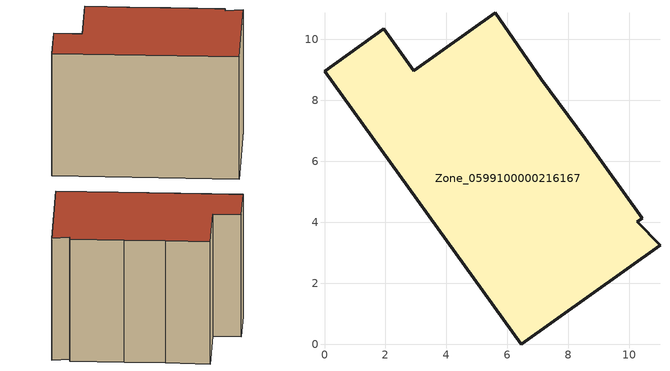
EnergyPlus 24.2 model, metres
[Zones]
Zone_0599100000216167
 floor ground (C_G): 11.01,3.25 6.46,0 0,8.96 1.95,10.35 2.93,8.97 5.61,10.88 7.12,8.7 8.56,6.74 10.43,4.13 10.26,4.01 z0
 wall outside (C_F): 2.93,8.97 1.95,10.35 0,8.96 6.46,0 11.01,3.25 10.26,4.01 10.43,4.13 8.56,6.74 7.12,8.7 5.61,10.88 2.93,8.97 z0:8.29
 roof outside (C_R): 6.46,0 11.01,3.25 10.26,4.01 10.43,4.13 8.56,6.74 7.12,8.7 5.61,10.88 2.93,8.97 1.95,10.35 0,8.96 z8.29
[BUILDING]
Pand.0599100000216167: North Axis=0; Terrain=City; Loads Convergence Tolerance Value=0.04; Temperature Convergence Tolerance Value=0.4; Solar Distribution=FullExterior; Maximum Number of Warmup Days=25; Minimum Number of Warmup Days=1
[Site:Location]
Rotterdam.The.Hague.AP_ZH_NLD Design_Conditions: Latitude=51.96; Longitude=4.45; Time Zone=1; Elevation=-4.5
[SITE:GROUNDTEMPERATURE:BUILDINGSURFACE]
18, 18, 18, 18, 18, 18, 18, 18, 18, 18, 18, 18
[MATERIAL] Thermal Absorptance=0.9; Solar Absorptance=0.7; Visible Absorptance=0.7
Name | Roughness | Thickness | Conductivity | Density | Specific Heat
G.TC.1975-1991 | MediumSmooth | 0.15 | 0.288461 | 540 | 1210
F.TC.1975-1991 | Rough | 0.3 | 0.230769 | 1920 | 840
R.TC.1975-1991 | MediumRough | 0.2 | 0.153846 | 1500 | 1000
[CONSTRUCTION]
C_G: G.TC.1975-1991
C_F: F.TC.1975-1991
C_R: R.TC.1975-1991
[ZONE]
Zone_0599100000216167: Type=1; Multiplier=1; Ceiling Height=Autocalculate; Volume=Autocalculate; Floor Area=autocalculate; Part of Total Floor Area=Yes
[ZONEINFILTRATION:DESIGNFLOWRATE]
Infil_Zone_0599100000216167: Zone or ZoneList or Space or SpaceList=Zone_0599100000216167; Schedule=AlwaysOn; Design Flow Rate Calculation Method=Flow/Area; Flow Rate per Floor Area=0.003; Constant Term Coefficient=1; Temperature Term Coefficient=0; Velocity Term Coefficient=0; Velocity Squared Term Coefficient=0
[HVACTEMPLATE:ZONE:IDEALLOADSAIRSYSTEM]
Zone_0599100000216167: Maximum Heating Supply Air Temperature=50; Minimum Cooling Supply Air Temperature=13; Maximum Heating Supply Air Humidity Ratio=0.0156; Minimum Cooling Supply Air Humidity Ratio=0.0077; Heating Limit=NoLimit; Cooling Limit=NoLimit; Dehumidification Control Type=ConstantSensibleHeatRatio; Cooling Sensible Heat Ratio=0.7; Dehumidification Setpoint=60; Humidification Control Type=None; Humidification Setpoint=30; Outdoor Air Method=None; Outdoor Air Flow Rate per Person=0.00944; Outdoor Air Flow Rate per Zone Floor Area=0; Outdoor Air Flow Rate per Zone=0; Demand Controlled Ventilation Type=None; Outdoor Air Economizer Type=NoEconomizer; Heat Recovery Type=None; Sensible Heat Recovery Effectiveness=0.7; Latent Heat Recovery Effectiveness=0.65
[ZONECONTROL:THERMOSTAT]
ThermostatControl_Zone_0599100000216167: Zone or ZoneList=Zone_0599100000216167; Control Type Schedule=DualSetpointControlType; Control 1=Thermostat_Zone_0599100000216167; Temperature Difference Between Cutout And Setpoint=0
[THERMOSTATSETPOINT:DUALSETPOINT]
Thermostat_Zone_0599100000216167: Heating Setpoint Temperature Schedule=HeatingSetpoint_Zone_0599100000216167; Cooling Setpoint Temperature Schedule=CoolingSetpoint_Zone_0599100000216167
[SCHEDULE:COMPACT]
HeatingSetpoint_Zone_0599100000216167: Through: 12/31, For: AllDays, Until: 24:00, 21
CoolingSetpoint_Zone_0599100000216167: Through: 12/31, For: AllDays, Until: 24:00, 24
DualSetpointControlType: Through: 12/31, For: AllDays, Until: 24:00, 4
AlwaysOn: Through: 12/31, For: AllDays, Until: 24:00, 1
